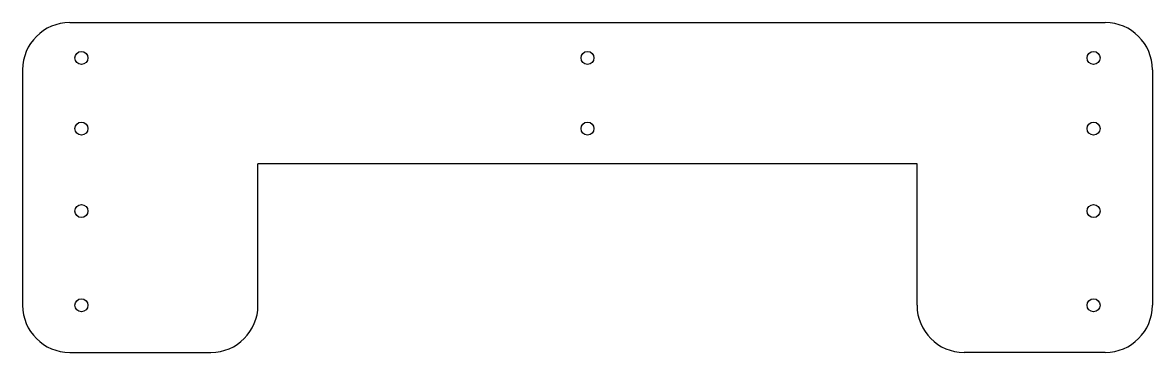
# Model space of a CAD drawing. Header units: millimetres. Extents: x -120 to 120, y -185 to -115.
import ezdxf

# ---------------------------------------------------------------- set-up
doc = ezdxf.new("R2010")
doc.units = ezdxf.units.MM

msp = doc.modelspace()

# ---------------------------------------------------------------- linework, layer by layer
at = {"color": 7, "linetype": 'Continuous', "lineweight": 25}
for p, q in [((-110, -115), (110, -115)), ((-120, -125), (-120, -175)), ((120, -125), (120, -175)), ((-70, -175), (-70, -145)), ((70, -145), (-70, -145)), ((70, -175), (70, -145)), ((-110, -185), (-80, -185)), ((110, -185), (80, -185))]:
    msp.add_line(p, q, dxfattribs=at)
for centre in [(-107.5, -122.5), (0, -122.5), (107.5, -122.5), (-107.5, -137.5), (0, -137.5), (107.5, -137.5), (-107.5, -155), (107.5, -155), (-107.5, -175), (107.5, -175)]:
    msp.add_circle(centre, 1.38, dxfattribs=at)
for centre, start, end in [((-110, -125), 90, 180), ((110, -125), 0, 90), ((-110, -175), 180, 270), ((-80, -175), 270, 0), ((80, -175), 180, 270), ((110, -175), 270, 0)]:
    msp.add_arc(centre, 10, start, end, dxfattribs=at)

doc.saveas('drawing.dxf')
